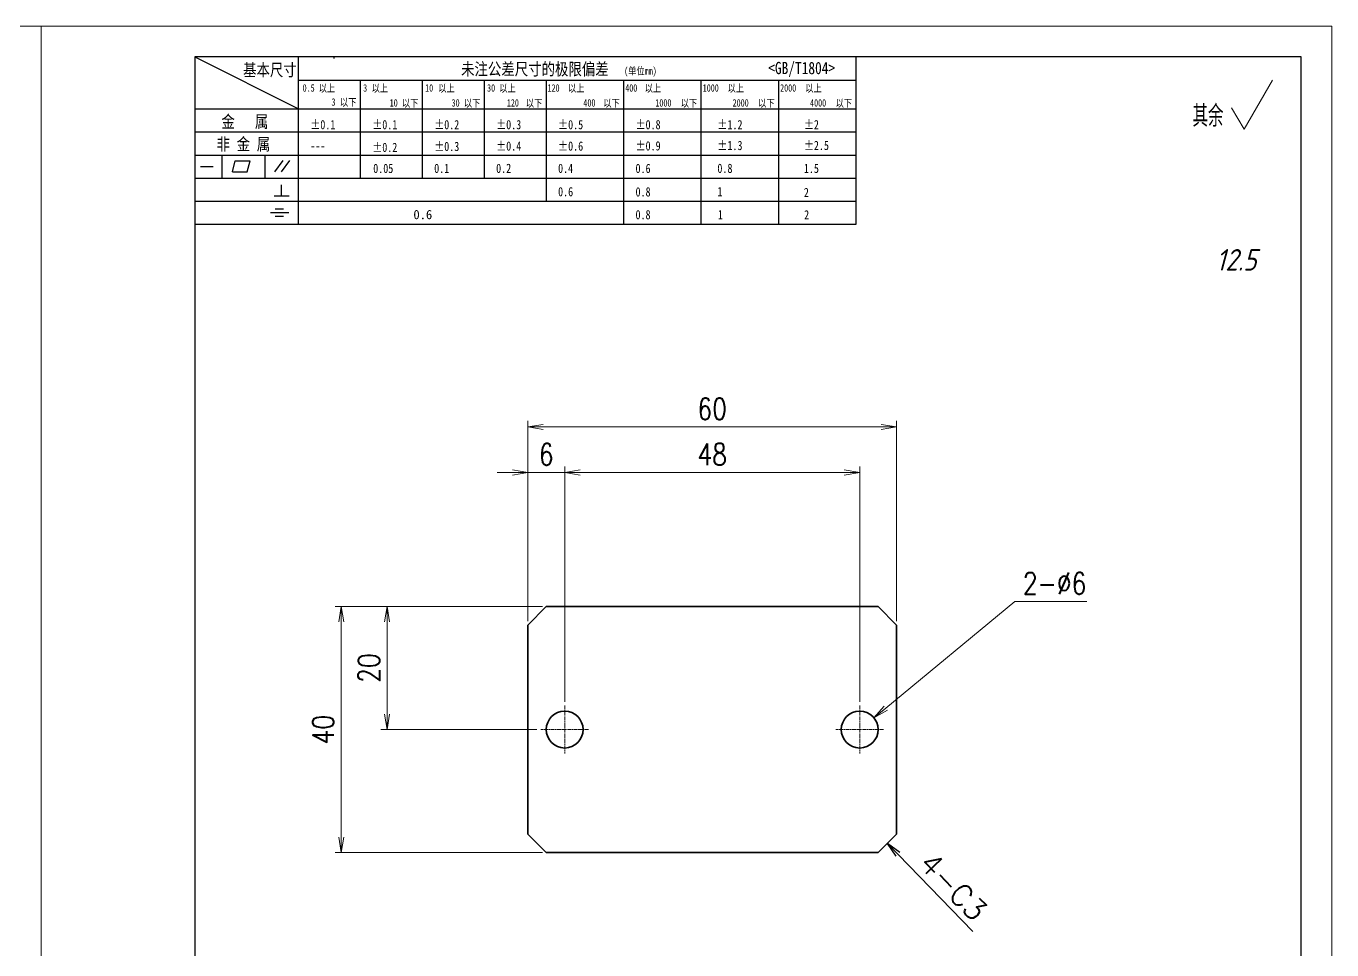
# Model space of a CAD drawing. Header units: millimetres. Extents: x 1333 to 104182, y -50696 to 74978.
# Drawn here: x 4323.8 to 4536.3, y 74542 to 74692.2 of the extents above; entities that cross this region are included whole.
import ezdxf
from ezdxf.enums import TextEntityAlignment as Align

# ---------------------------------------------------------------- set-up
doc = ezdxf.new("R2010")
doc.units = ezdxf.units.MM
doc.header["$LTSCALE"] = 0.5
doc.linetypes.add('AM_ISO08W050x2', pattern=[9, 6, -0.75, 1.5, -0.75])
doc.linetypes.add('DOT2', pattern=[0.125, 0, -0.125])
for name, color, linetype, lineweight in [('dim', 82, 'Continuous', 9), ('中心线', 2, 'AM_ISO08W050x2', 18), ('图框', 7, 'Continuous', 18), ('标注线', 3, 'Continuous', 18)]:
    doc.layers.add(name, color=color, linetype=linetype, lineweight=lineweight)
doc.layers.add('图\\M+19E79\\M+195B6\\M+18E9A', color=7, linetype='Continuous')
doc.layers.add('打印', color=7, linetype='Continuous', lineweight=15, plot=False)
doc.layers.add('打印-禁用', color=7, linetype='Continuous', lineweight=15, plot=False)
doc.styles.add('DIM', font='romans.shx', dxfattribs={"width": 0.8, "bigfont": 'bigfont.shx'})
doc.styles.add('国标', font='simfang.ttf', dxfattribs={"width": 0.8})
doc.styles.add('机械长仿宋', font='gbenor.shx', dxfattribs={"height": 1, "bigfont": 'gbcbig.shx'})
doc.dimstyles.new('DEH 1-1$0', dxfattribs={"dimtxt": 3.5, "dimasz": 2.5, "dimexe": 1, "dimexo": 0.625, "dimgap": 1.2, "dimtad": 1, "dimzin": 9, "dimdsep": 46, "dimtxsty": 'DIM', "dimblk": 'OPEN', "dimcen": 0, "dimclrd": 8, "dimclre": 8, "dimclrt": 2, "dimazin": 2, "dimtfac": 0.5, "dimtmove": 0, "dimatfit": 3, "dimldrblk": 'OPEN', "dimfxl": 0, "dimtolj": 2, "dimlwd": 18, "dimlwe": 18, "dimarcsym": 0})
doc.dimstyles.new('DEH 1-1$3', dxfattribs={"dimtxt": 3.5, "dimasz": 2.5, "dimexe": 1, "dimexo": 0.625, "dimgap": 1.2, "dimtad": 1, "dimtoh": 1, "dimdsep": 46, "dimtxsty": 'DIM', "dimblk": 'OPEN', "dimcen": 0, "dimclrd": 8, "dimclre": 8, "dimclrt": 2, "dimazin": 2, "dimtfac": 0.5, "dimtofl": 0, "dimtmove": 0, "dimatfit": 3, "dimldrblk": 'OPEN', "dimfxl": 0, "dimtolj": 2, "dimlwd": 18, "dimlwe": 18, "dimarcsym": 0})
doc.dimstyles.new('LAM1-1', dxfattribs={"dimtxt": 3.5, "dimasz": 2.5, "dimexe": 1, "dimexo": 0.625, "dimgap": 1.2, "dimtad": 3, "dimdsep": 46, "dimtxsty": 'DIM', "dimblk": 'OPEN', "dimcen": 0, "dimclrd": 3, "dimclre": 3, "dimclrt": 2, "dimazin": 2, "dimtfac": 0.5, "dimtmove": 0, "dimatfit": 3, "dimldrblk": 'OPEN', "dimfxl": 0, "dimlwd": 13, "dimlwe": 13, "dimarcsym": 0})

# ---------------------------------------------------------------- blocks, each defined once
blk = doc.blocks.new('GZDEH零件A3图框V01版')
at = {"layer": '打印-禁用', "linetype": 'Continuous'}
for p, q in [((3277.49, -1549.46), (2857.49, -1549.46)), ((3277.49, -1846.46), (3277.49, -1549.46))]:
    blk.add_line(p, q, dxfattribs=at)
blk = doc.blocks.new('DEH A3')
at = {"layer": '图框'}
blk.add_blockref('GZDEH零件A3图框V01版', (-2857.49, 1846.46), dxfattribs=at)
blk = doc.blocks.new('GZDEH零件A4图框V01版')
at = {"layer": '图\\M+19E79\\M+195B6\\M+18E9A', "linetype": 'Continuous'}
for p, q in [((25, 292), (25, 13.5)), ((205, 292), (25, 292)), ((205, 13.5), (205, 292))]:
    blk.add_line(p, q, dxfattribs=at)
at = {"layer": '图\\M+19E79\\M+195B6\\M+18E9A', "color": 9}
for p, q in [((25, 292), (41.88, 283.54)), ((41.88, 264.79), (41.88, 292)), ((47.66, 291.75), (47.66, 292)), ((132.6, 264.79), (132.6, 292)), ((41.88, 288.22), (132.6, 288.22)), ((51.96, 272.29), (51.96, 288.22)), ((62.04, 272.29), (62.04, 288.22)), ((72.12, 272.29), (72.12, 288.22)), ((82.2, 268.54), (82.2, 288.22)), ((94.8, 264.79), (94.8, 288.22)), ((107.4, 264.79), (107.4, 288.22)), ((120, 264.79), (120, 288.22)), ((25, 283.54), (132.6, 283.54)), ((25, 279.79), (132.6, 279.79)), ((25, 276.04), (132.6, 276.04)), ((25.94, 274.19), (28, 274.19)), ((29.43, 272.34), (29.43, 276.04)), ((31.1, 273.3), (31.58, 275.09)), ((31.58, 275.09), (33.99, 275.09)), ((33.51, 273.3), (33.99, 275.09)), ((36.42, 272.34), (36.42, 276.04)), ((38.03, 273.3), (39.36, 275.16)), ((39.11, 273.3), (40.45, 275.16)), ((25, 272.29), (132.6, 272.29)), ((31.1, 273.3), (33.51, 273.3)), ((39.09, 269.41), (39.09, 271.18)), ((25, 268.54), (132.6, 268.54)), ((37.93, 269.41), (40.32, 269.41)), ((37.3, 266.69), (40.28, 266.69)), ((38.08, 267.29), (39.43, 267.29)), ((38.08, 266.09), (39.44, 266.09)), ((25, 264.79), (132.6, 264.79))]:
    blk.add_line(p, q, dxfattribs=at)
at = {"layer": '打印-禁用', "linetype": 'Continuous'}
for p, q in [((0, 297), (0, 0)), ((210, 297), (0, 297)), ((210, 297), (210, 0))]:
    blk.add_line(p, q, dxfattribs=at)
at = {"layer": '图\\M+19E79\\M+195B6\\M+18E9A', "color": 9, "style": '国标', "width": 0.8}
for s, height, p in [('基本尺寸', 2, (32.84, 288.88)), ('未注公差尺寸的极限偏差', 2, (68.32, 289.02)), ('<GB/T1804>', 2, (118.29, 289.19)), ('30', 1.2, (72.55, 286.35)), ('金   属', 2, (29.33, 280.48)), ('±0.1', 1.5, (43.78, 280.23)), ('±0.1', 1.5, (53.86, 280.23)), ('±0.2', 1.5, (63.94, 280.23)), ('±0.3', 1.5, (74.02, 280.23)), ('±0.5', 1.5, (84.1, 280.23)), ('±0.8', 1.5, (96.7, 280.23)), ('±1.2', 1.5, (110.02, 280.23)), ('±2', 1.5, (124.09, 280.23)), ('非 金 属', 2, (28.53, 276.82)), ('±0.3', 1.5, (63.94, 276.69)), ('±0.4', 1.5, (74.02, 276.75)), ('±0.6', 1.5, (84.1, 276.75)), ('±0.9', 1.5, (96.7, 276.78)), ('±1.3', 1.5, (110.02, 276.84)), ('±2.5', 1.5, (124.09, 276.85)), ('---', 1.5, (43.78, 276.81)), ('±0.2', 1.5, (53.86, 276.54)), ('0.1', 1.5, (63.94, 273.12)), ('0.2', 1.5, (74.02, 273.13)), ('0.4', 1.5, (84.1, 273.13)), ('0.6', 1.5, (96.7, 273.11)), ('0.8', 1.5, (110.02, 273.13)), ('1.5', 1.5, (124.09, 273.12)), ('0.6', 1.5, (84.1, 269.33)), ('0.8', 1.5, (96.7, 269.3)), ('1', 1.5, (110.02, 269.34)), ('2', 1.5, (124.09, 269.2)), ('0.8', 1.5, (96.7, 265.59)), ('1', 1.5, (110.1, 265.6)), ('2', 1.5, (124.13, 265.57))]:
    blk.add_text(s, height=height, dxfattribs=at).set_placement(p)
at = {"layer": '图\\M+19E79\\M+195B6\\M+18E9A', "color": 9, "lineweight": 15, "style": '国标', "width": 0.8}
for s, p in [('0.5', (42.54, 286.35)), ('以上', (45.15, 286.3)), ('3', (52.39, 286.35)), ('以上', (53.76, 286.3)), ('10', (62.47, 286.35)), ('以上', (64.6, 286.3)), ('以上', (74.53, 286.3)), ('120', (82.39, 286.35)), ('以上', (85.72, 286.3)), ('400', (95.03, 286.35)), ('以上', (98.19, 286.3)), ('1000', (107.63, 286.35)), ('以上', (111.67, 286.3)), ('2000', (120.23, 286.35)), ('以上', (124.31, 286.3)), ('3', (47.24, 284.06)), ('以下', (48.61, 284.01)), ('10', (56.7, 283.92)), ('以下', (58.69, 283.87)), ('30', (66.78, 283.92)), ('以下', (68.77, 283.87)), ('120', (75.77, 283.92)), ('以下', (78.85, 283.87)), ('400', (88.21, 283.92)), ('以下', (91.45, 283.87)), ('1000', (99.92, 283.92)), ('以下', (104.05, 283.87)), ('2000', (112.5, 283.92)), ('以下', (116.65, 283.87)), ('4000', (125.1, 283.92)), ('以下', (129.25, 283.87))]:
    blk.add_text(s, height=1.2, dxfattribs=at).set_placement(p)
at = {"layer": '图\\M+19E79\\M+195B6\\M+18E9A', "color": 9, "lineweight": 13, "style": '国标'}
blk.add_text('0.6', height=1.5, dxfattribs=at).set_placement((60.56, 265.61))
at = {"layer": '图\\M+19E79\\M+195B6\\M+18E9A', "color": 9, "lineweight": 15, "insert": (94.85, 290.31), "char_height": 1.2, "width": 8.7957, "attachment_point": 1, "style": '国标'}
blk.add_mtext('(单位mm)', dxfattribs=at)
at = {"layer": '图\\M+19E79\\M+195B6\\M+18E9A', "color": 9, "insert": (54.02, 273.09), "char_height": 1.5, "width": 5.1982, "attachment_point": 7, "style": '国标'}
blk.add_mtext('0.05', dxfattribs=at)
blk = doc.blocks.new('DEH A4')
at = {"layer": '图框'}
blk.add_blockref('GZDEH零件A4图框V01版', (0, 0), dxfattribs=at)
blk = doc.blocks.new('其余任何12.5')
at = {"layer": '标注线'}
for p, q in [((0, 0), (4.62, 8)), ((-2.02, 3.5), (0, 0))]:
    blk.add_line(p, q, dxfattribs=at)
at = {"layer": '标注线', "color": 7, "linetype": 'DOT2', "style": '机械长仿宋'}
blk.add_text('其余', height=3.5, dxfattribs=at).set_placement((-8.38, 0.4))
at = {"layer": '标注线', "color": 2, "style": '机械长仿宋', "oblique": 15}
blk.add_attdef('12.5', text='', height=3.5, dxfattribs=at).set_placement((2.03, -24.04), align=Align.BOTTOM_RIGHT)
blk = doc.blocks.new('_Open')
at = {"color": 0, "linetype": 'ByBlock', "lineweight": -2}
for p, q in [((-1, 0.167), (0, 0)), ((-1, -0.167), (0, 0)), ((0, 0), (-1, 0))]:
    blk.add_line(p, q, dxfattribs=at)
blk = doc.blocks.new('*D39')
at = {"layer": 'Defpoints', "color": 0, "transparency": 16777216}
for p in [(4465.43, 74627), (4405.43, 74594.79), (4465.43, 74594.79)]:
    blk.add_point(p, dxfattribs=at)
at = {"layer": '标注线', "color": 8, "lineweight": 18, "transparency": 16777216}
for p, q in [((4405.43, 74595.41), (4405.43, 74628)), ((4407.93, 74627), (4462.93, 74627)), ((4465.43, 74595.41), (4465.43, 74628))]:
    blk.add_line(p, q, dxfattribs=at)
at = {"layer": '标注线', "color": 8, "lineweight": 18, "transparency": 16777216, "xscale": 2.5, "yscale": 2.5, "zscale": 2.5, "rotation": 180}
blk.add_blockref('_Open', (4405.43, 74627), dxfattribs=at)
at = {"layer": '标注线', "color": 8, "lineweight": 18, "transparency": 16777216, "xscale": 2.5, "yscale": 2.5, "zscale": 2.5}
blk.add_blockref('_Open', (4465.43, 74627), dxfattribs=at)
at = {"layer": '标注线', "color": 2, "lineweight": -3, "transparency": 16777216, "insert": (4435.43, 74629.95), "char_height": 3.5, "attachment_point": 5, "style": 'DIM'}
blk.add_mtext('\\A2;60', dxfattribs=at)
blk = doc.blocks.new('*D40')
at = {"layer": 'Defpoints', "color": 0, "transparency": 16777216}
for p in [(4408.43, 74597.79), (4375.09, 74557.79), (4408.43, 74557.79)]:
    blk.add_point(p, dxfattribs=at)
at = {"layer": '标注线', "color": 8, "lineweight": 18, "transparency": 16777216}
for p, q in [((4407.8, 74597.79), (4374.09, 74597.79)), ((4375.09, 74595.29), (4375.09, 74560.29)), ((4407.8, 74557.79), (4374.09, 74557.79))]:
    blk.add_line(p, q, dxfattribs=at)
at = {"layer": '标注线', "color": 8, "lineweight": 18, "transparency": 16777216, "xscale": 2.5, "yscale": 2.5, "zscale": 2.5}
for p, rotation in [((4375.09, 74597.79), 90), ((4375.09, 74557.79), 270)]:
    blk.add_blockref('_Open', p, dxfattribs=dict(at, rotation=rotation))
at = {"layer": '标注线', "color": 2, "lineweight": -3, "transparency": 16777216, "insert": (4372.14, 74577.79), "char_height": 3.5, "attachment_point": 5, "rotation": 90, "style": 'DIM'}
blk.add_mtext('\\A2;40', dxfattribs=at)
blk = doc.blocks.new('*D41')
at = {"layer": 'Defpoints', "color": 0, "transparency": 16777216}
for p in [(4405.43, 74619.59), (4405.43, 74594.79), (4411.43, 74581.69)]:
    blk.add_point(p, dxfattribs=at)
at = {"layer": '标注线', "color": 8, "lineweight": 18, "transparency": 16777216}
for p, q in [((4405.43, 74595.41), (4405.43, 74620.59)), ((4411.43, 74582.31), (4411.43, 74620.59)), ((4402.93, 74619.59), (4400.43, 74619.59)), ((4411.43, 74619.59), (4405.43, 74619.59)), ((4413.93, 74619.59), (4416.43, 74619.59))]:
    blk.add_line(p, q, dxfattribs=at)
at = {"layer": '标注线', "color": 8, "lineweight": 18, "transparency": 16777216, "xscale": 2.5, "yscale": 2.5, "zscale": 2.5}
blk.add_blockref('_Open', (4405.43, 74619.59), dxfattribs=at)
at = {"layer": '标注线', "color": 8, "lineweight": 18, "transparency": 16777216, "xscale": 2.5, "yscale": 2.5, "zscale": 2.5, "rotation": 180}
blk.add_blockref('_Open', (4411.43, 74619.59), dxfattribs=at)
at = {"layer": '标注线', "color": 2, "lineweight": -3, "transparency": 16777216, "insert": (4408.43, 74622.54), "char_height": 3.5, "attachment_point": 5, "style": 'DIM'}
blk.add_mtext('\\A2;6', dxfattribs=at)
blk = doc.blocks.new('*D42')
at = {"layer": 'Defpoints', "color": 0, "transparency": 16777216}
for p in [(4382.53, 74597.79), (4408.43, 74597.79), (4407.53, 74577.79)]:
    blk.add_point(p, dxfattribs=at)
at = {"layer": '标注线', "color": 8, "lineweight": 18, "transparency": 16777216}
for p, q in [((4407.8, 74597.79), (4381.53, 74597.79)), ((4382.53, 74580.29), (4382.53, 74595.29)), ((4406.9, 74577.79), (4381.53, 74577.79))]:
    blk.add_line(p, q, dxfattribs=at)
at = {"layer": '标注线', "color": 8, "lineweight": 18, "transparency": 16777216, "xscale": 2.5, "yscale": 2.5, "zscale": 2.5}
for p, rotation in [((4382.53, 74597.79), 90), ((4382.53, 74577.79), 270)]:
    blk.add_blockref('_Open', p, dxfattribs=dict(at, rotation=rotation))
at = {"layer": '标注线', "color": 2, "lineweight": -3, "transparency": 16777216, "insert": (4379.58, 74587.79), "char_height": 3.5, "attachment_point": 5, "rotation": 90, "style": 'DIM'}
blk.add_mtext('\\A2;20', dxfattribs=at)
blk = doc.blocks.new('*D43')
at = {"layer": 'Defpoints', "color": 0, "transparency": 16777216}
for p in [(4459.43, 74619.59), (4411.43, 74581.69), (4459.43, 74581.69)]:
    blk.add_point(p, dxfattribs=at)
at = {"layer": '标注线', "color": 8, "lineweight": 18, "transparency": 16777216}
for p, q in [((4411.43, 74582.31), (4411.43, 74620.59)), ((4459.43, 74582.31), (4459.43, 74620.59)), ((4413.93, 74619.59), (4456.93, 74619.59))]:
    blk.add_line(p, q, dxfattribs=at)
at = {"layer": '标注线', "color": 8, "lineweight": 18, "transparency": 16777216, "xscale": 2.5, "yscale": 2.5, "zscale": 2.5, "rotation": 180}
blk.add_blockref('_Open', (4411.43, 74619.59), dxfattribs=at)
at = {"layer": '标注线', "color": 8, "lineweight": 18, "transparency": 16777216, "xscale": 2.5, "yscale": 2.5, "zscale": 2.5}
blk.add_blockref('_Open', (4459.43, 74619.59), dxfattribs=at)
at = {"layer": '标注线', "color": 2, "lineweight": -3, "transparency": 16777216, "insert": (4435.43, 74622.54), "char_height": 3.5, "attachment_point": 5, "style": 'DIM'}
blk.add_mtext('\\A2;48', dxfattribs=at)
blk = doc.blocks.new('*D45')
at = {"layer": 'Defpoints', "color": 0, "transparency": 16777216}
for p in [(4461.74, 74579.7), (4457.12, 74575.88)]:
    blk.add_point(p, dxfattribs=at)
at = {"layer": '标注线', "color": 8, "lineweight": 18, "transparency": 16777216}
for p, q in [((4484.67, 74598.61), (4463.67, 74581.29)), ((4496.4, 74598.61), (4484.67, 74598.61))]:
    blk.add_line(p, q, dxfattribs=at)
at = {"layer": '标注线', "color": 8, "lineweight": 18, "transparency": 16777216, "xscale": 2.5, "yscale": 2.5, "zscale": 2.5, "rotation": 219.5228701335499}
blk.add_blockref('_Open', (4461.74, 74579.7), dxfattribs=at)
at = {"layer": '标注线', "color": 2, "lineweight": -3, "transparency": 16777216, "insert": (4491.14, 74601.56), "char_height": 3.5, "attachment_point": 5, "style": 'DIM'}
blk.add_mtext('\\A2;2-%%c6', dxfattribs=at)
blk = doc.blocks.new('CHAMFER_DIM_R')
at = {"layer": 'dim', "color": 2, "style": 'DIM'}
blk.add_attdef('000', text='', height=3.5, rotation=90, dxfattribs=at).set_placement((0, 6), align=Align.BOTTOM_LEFT)
at = {"layer": 'dim'}
blk.add_leader([(0, 0), (0, 20)], dimstyle='LAM1-1', dxfattribs=at)

msp = doc.modelspace()

# ---------------------------------------------------------------- linework, layer by layer
at = {"color": 7, "lineweight": 35, "ltscale": 0.106066}
for p, q in [((4405.429, 74594.788), (4408.429, 74597.788)), ((4462.429, 74597.788), (4465.429, 74594.788)), ((4405.429, 74560.788), (4408.429, 74557.788)), ((4465.429, 74560.788), (4462.429, 74557.788))]:
    msp.add_line(p, q, dxfattribs=at)
at = {"color": 7, "lineweight": 35}
for p, q in [((4408.429, 74597.788), (4462.429, 74597.788)), ((4405.429, 74594.788), (4405.429, 74560.788)), ((4465.429, 74560.788), (4465.429, 74594.788)), ((4462.429, 74557.788), (4408.429, 74557.788))]:
    msp.add_line(p, q, dxfattribs=at)
for centre in [(4411.429, 74577.788), (4459.429, 74577.788)]:
    msp.add_circle(centre, 3, dxfattribs=at)
at = {"layer": '中心线', "ltscale": 0.195}
for p, q in [((4411.429, 74581.688), (4411.429, 74573.888)), ((4459.429, 74581.688), (4459.429, 74573.888))]:
    msp.add_line(p, q, dxfattribs=at)
at = {"layer": '中心线', "ltscale": 0.195001}
for p, q in [((4415.329, 74577.788), (4407.529, 74577.788)), ((4463.329, 74577.788), (4455.529, 74577.788))]:
    msp.add_line(p, q, dxfattribs=at)
at = {"layer": '打印'}
msp.add_lwpolyline([(3906.258, 74692.184), (4326.258, 74692.184), (4326.258, 74395.184), (3906.258, 74395.184)], close=True, dxfattribs=at)

# ---------------------------------------------------------------- block references
at = {"layer": '图框'}
for name, p in [('DEH A3', (3906.258, 74395.184)), ('DEH A4', (4326.258, 74395.184))]:
    msp.add_blockref(name, p, dxfattribs=at)
at = {"layer": '标注线'}
msp.add_blockref('其余任何12.5', (4521.962, 74675.42), dxfattribs=at).add_auto_attribs({'12.5': '12.5'})
at = {"layer": '标注线', "lineweight": -3, "rotation": 224.1339383693971}
msp.add_blockref('CHAMFER_DIM_R', (4463.929, 74559.288), dxfattribs=at).add_auto_attribs({'000': '4-C3'})

# ---------------------------------------------------------------- dimensions: what is measured, and where the dimension line sits
at = {"layer": '标注线', "lineweight": -3}
for base, p1, p2, picture, middle in [((4465.429, 74626.999), (4405.429, 74594.788), (4465.429, 74594.788), '*D39', (4435.429, 74629.949)), ((4405.429, 74619.587), (4411.429, 74581.688), (4405.429, 74594.788), '*D41', (4408.429, 74622.537)), ((4459.429, 74619.587), (4411.429, 74581.688), (4459.429, 74581.688), '*D43', (4435.429, 74622.537))]:
    dim = msp.add_linear_dim(base=base, p1=p1, p2=p2, dimstyle='DEH 1-1$0', override={"dimarcsym": 1}, dxfattribs=at)
    dim.commit()
    dim.dimension.update_dxf_attribs({"geometry": picture, "text_midpoint": middle})
dim = msp.add_diameter_dim_2p(p1=(4457.115, 74575.879), p2=(4461.744, 74579.697), dimstyle='DEH 1-1$3', override={"dimpost": '2-%%c<>', "dimarcsym": 1}, dxfattribs=at)
dim.commit()
dim.dimension.update_dxf_attribs({"geometry": '*D45', "text_midpoint": (4491.137, 74598.612), "dimtype": 163})
for base, p1, p2, picture, middle in [((4375.094, 74557.788), (4408.429, 74597.788), (4408.429, 74557.788), '*D40', (4372.144, 74577.788)), ((4382.529, 74597.788), (4407.529, 74577.788), (4408.429, 74597.788), '*D42', (4379.579, 74587.788))]:
    dim = msp.add_linear_dim(base=base, p1=p1, p2=p2, angle=90, dimstyle='DEH 1-1$0', override={"dimarcsym": 1}, dxfattribs=at)
    dim.commit()
    dim.dimension.update_dxf_attribs({"geometry": picture, "text_midpoint": middle})

doc.saveas('drawing.dxf')
